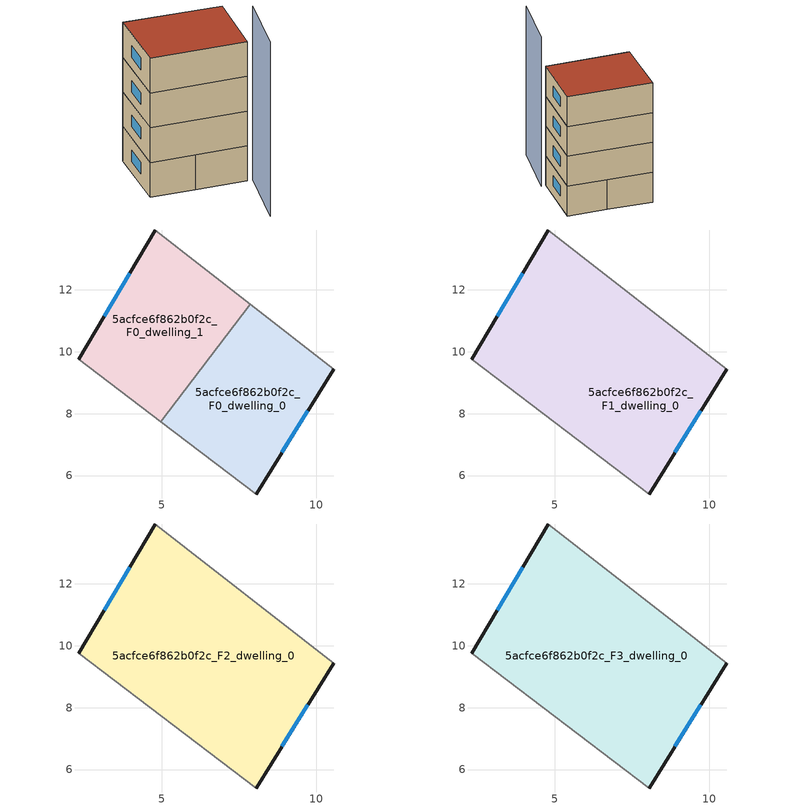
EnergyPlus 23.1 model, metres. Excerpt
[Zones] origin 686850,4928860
5acfce6f862b0f2c_F0_dwelling_0
 floor ground (EU_floor_Construction): 10.56,9.43 8.05,5.41 4.97,7.74 7.86,11.54 z0
 wall outside (EU_wall_Construction): 8.05,5.41 10.56,9.43 z0:3
 wall adiabatic (EU_wall_Construction): 4.97,7.74 8.05,5.41 / 10.56,9.43 7.86,11.54 z0:3
 wall to 5acfce6f862b0f2c_F0_dwelling_1 (EU_wall_Construction): 7.86,11.54 4.97,7.74 z0:3
 window (EU_Window_Construction): 8.89,6.75 9.72,8.09 z1:2
5acfce6f862b0f2c_F0_dwelling_1
 floor ground (EU_floor_Construction): 7.86,11.54 4.97,7.74 2.32,9.75 4.79,13.93 z0
 wall outside (EU_wall_Construction): 4.79,13.93 2.32,9.75 z0:3
 wall adiabatic (EU_wall_Construction): 2.32,9.75 4.97,7.74 / 7.86,11.54 4.79,13.93 z0:3
 window (EU_Window_Construction): 3.97,12.54 3.14,11.15 z1:2
5acfce6f862b0f2c_F1_dwelling_0
 floor to 5acfce6f862b0f2c_F0_dwelling_0 (EU_floor_Construction): 10.56,9.43 8.05,5.41 4.97,7.74 7.86,11.54 z3
 floor to 5acfce6f862b0f2c_F0_dwelling_1 (EU_floor_Construction): 7.86,11.54 4.97,7.74 2.32,9.75 4.79,13.93 z3
 wall outside (EU_wall_Construction): 8.05,5.41 10.56,9.43 / 4.79,13.93 2.32,9.75 z3:6
 wall adiabatic (EU_wall_Construction): 2.32,9.75 8.05,5.41 / 10.56,9.43 4.79,13.93 z3:6
 window (EU_Window_Construction): 8.89,6.75 9.72,8.09 / 3.97,12.54 3.14,11.15 z4:5
5acfce6f862b0f2c_F2_dwelling_0
 floor to 5acfce6f862b0f2c_F1_dwelling_0 (EU_floor_Construction): 10.56,9.43 8.05,5.41 2.32,9.75 4.79,13.93 z6
 wall outside (EU_wall_Construction): 8.05,5.41 10.56,9.43 / 4.79,13.93 2.32,9.75 z6:9
 wall adiabatic (EU_wall_Construction): 2.32,9.75 8.05,5.41 / 10.56,9.43 4.79,13.93 z6:9
 window (EU_Window_Construction): 8.89,6.75 9.72,8.09 / 3.97,12.54 3.14,11.15 z7:8
5acfce6f862b0f2c_F3_dwelling_0
 floor to 5acfce6f862b0f2c_F2_dwelling_0 (EU_floor_Construction): 10.56,9.43 8.05,5.41 2.32,9.75 4.79,13.93 z9
 wall outside (EU_wall_Construction): 8.05,5.41 10.56,9.43 / 4.79,13.93 2.32,9.75 z9:12
 wall adiabatic (EU_wall_Construction): 2.32,9.75 8.05,5.41 / 10.56,9.43 4.79,13.93 z9:12
 window (EU_Window_Construction): 8.89,6.75 9.72,8.09 / 3.97,12.54 3.14,11.15 z10:11
 roof outside (EU_roof_Construction): 8.05,5.41 10.56,9.43 4.79,13.93 2.32,9.75 z12
shading: 8.37,5.15 5.46,1.52 z0:15
[Building]
EU S2 Campaign: North Axis=0; Terrain=City; Solar Distribution=FullExterior
[Site:Location]
Bologna: Latitude=44.5; Longitude=11.25; Time Zone=1; Elevation=37
[SizingPeriod:WeatherFileDays]
AnnualSizingPeriod: Begin Month=1; Begin Day of Month=1; End Month=12; End Day of Month=31; Day of Week for Start Day=Monday; Use Weather File Daylight Saving Period=No; Use Weather File Rain and Snow Indicators=No
[MATERIAL]
EU_InternalMass_Material: Roughness=MediumRough; Thickness=0.1; Conductivity=1; Density=1800; Specific Heat=900; Thermal Absorptance=0.9; Solar Absorptance=0.7; Visible Absorptance=0.7
[MATERIAL:NOMASS] Roughness=MediumRough; Thermal Absorptance=0.9; Solar Absorptance=0.7; Visible Absorptance=0.7
Name | Thermal Resistance
EU_wall_NoMass | 0.937881
EU_roof_NoMass | 0.548572
EU_floor_NoMass | 0.71348
[WINDOWMATERIAL:SIMPLEGLAZINGSYSTEM]
EU_Window_SimpleGlazing: UFactor=4.25633; Solar Heat Gain Coefficient=0.85; Visible Transmittance=0.85
[CONSTRUCTION]
EU_wall_Construction: EU_wall_NoMass
EU_roof_Construction: EU_roof_NoMass
EU_floor_Construction: EU_floor_NoMass
EU_InternalMass_Construction: EU_InternalMass_Material
EU_Window_Construction: EU_Window_SimpleGlazing
[ZONE] Type=1; Multiplier=1; Ceiling Height=autocalculate; Floor Area=autocalculate; Part of Total Floor Area=Yes
Name | Volume
5acfce6f862b0f2c_F0_dwelling_0 | 51.936
5acfce6f862b0f2c_F1_dwelling_0 | 103.863
5acfce6f862b0f2c_F2_dwelling_0; 5acfce6f862b0f2c_F3_dwelling_0 | 103.865
5acfce6f862b0f2c_F0_dwelling_1 | 51.9331
[INTERNALMASS] Construction=EU_InternalMass_Construction
Name | Zone or ZoneList | Surface Area
5acfce6f862b0f2c_F0_dwelling_0_EU_InternalMass | 5acfce6f862b0f2c_F0_dwelling_0 | 17.3121
5acfce6f862b0f2c_F0_dwelling_1_EU_InternalMass | 5acfce6f862b0f2c_F0_dwelling_1 | 17.3111
5acfce6f862b0f2c_F1_dwelling_0_EU_InternalMass | 5acfce6f862b0f2c_F1_dwelling_0 | 34.622
5acfce6f862b0f2c_F2_dwelling_0_EU_InternalMass | 5acfce6f862b0f2c_F2_dwelling_0 | 34.622
5acfce6f862b0f2c_F3_dwelling_0_EU_InternalMass | 5acfce6f862b0f2c_F3_dwelling_0 | 34.622
[OTHEREQUIPMENT] Fuel Type=Electricity; Design Level Calculation Method=Watts/Area; Power per Zone Floor Area=1; Fraction Latent=0; Fraction Radiant=0; Fraction Lost=0; Carbon Dioxide Generation Rate=0; EndUse Subcategory=EU_Step8_InternalGains
Name | Zone or ZoneList or Space or SpaceList | Schedule
EU_Step8_InternalGain_5acfce6f862b0f2c_F0_dwelling_0_f000 | 5acfce6f862b0f2c_F0_dwelling_0 | EU_Step8_GainSchedule_5acfce6f862b0f2c_F0_dwelling_0_f000
EU_Step8_InternalGain_5acfce6f862b0f2c_F0_dwelling_1_f000 | 5acfce6f862b0f2c_F0_dwelling_1 | EU_Step8_GainSchedule_5acfce6f862b0f2c_F0_dwelling_1_f000
EU_Step8_InternalGain_5acfce6f862b0f2c_F1_dwelling_0_f000 | 5acfce6f862b0f2c_F1_dwelling_0 | EU_Step8_GainSchedule_5acfce6f862b0f2c_F1_dwelling_0_f000
EU_Step8_InternalGain_5acfce6f862b0f2c_F2_dwelling_0_f000 | 5acfce6f862b0f2c_F2_dwelling_0 | EU_Step8_GainSchedule_5acfce6f862b0f2c_F2_dwelling_0_f000
EU_Step8_InternalGain_5acfce6f862b0f2c_F3_dwelling_0_f000 | 5acfce6f862b0f2c_F3_dwelling_0 | EU_Step8_GainSchedule_5acfce6f862b0f2c_F3_dwelling_0_f000
[ZONEVENTILATION:DESIGNFLOWRATE] Schedule=EU_AlwaysOn; Design Flow Rate Calculation Method=AirChanges/Hour; Air Changes per Hour=0.687892; Ventilation Type=Natural; Fan Pressure Rise=0; Fan Total Efficiency=1; Constant Term Coefficient=1; Temperature Term Coefficient=0; Velocity Term Coefficient=0; Velocity Squared Term Coefficient=0; Minimum Indoor Temperature=-100; Maximum Indoor Temperature=100; Delta Temperature=-100; Minimum Outdoor Temperature=-100; Maximum Outdoor Temperature=100; Maximum Wind Speed=40
Name | Zone or ZoneList or Space or SpaceList
EU_ConstantAir_5acfce6f862b0f2c_F0_dwelling_0 | 5acfce6f862b0f2c_F0_dwelling_0
EU_ConstantAir_5acfce6f862b0f2c_F0_dwelling_1 | 5acfce6f862b0f2c_F0_dwelling_1
EU_ConstantAir_5acfce6f862b0f2c_F1_dwelling_0 | 5acfce6f862b0f2c_F1_dwelling_0
EU_ConstantAir_5acfce6f862b0f2c_F2_dwelling_0 | 5acfce6f862b0f2c_F2_dwelling_0
EU_ConstantAir_5acfce6f862b0f2c_F3_dwelling_0 | 5acfce6f862b0f2c_F3_dwelling_0
[HVACTEMPLATE:THERMOSTAT] Constant Heating Setpoint=20; Constant Cooling Setpoint=50
EU_HeatOnly_5acfce6f862b0f2c_F0_dwelling_0; EU_HeatOnly_5acfce6f862b0f2c_F0_dwelling_1; EU_HeatOnly_5acfce6f862b0f2c_F1_dwelling_0; EU_HeatOnly_5acfce6f862b0f2c_F2_dwelling_0; EU_HeatOnly_5acfce6f862b0f2c_F3_dwelling_0
[HVACTEMPLATE:ZONE:IDEALLOADSAIRSYSTEM] System Availability Schedule=EU_AlwaysOn; Maximum Heating Supply Air Temperature=50; Minimum Cooling Supply Air Temperature=13; Maximum Heating Supply Air Humidity Ratio=0.0156; Minimum Cooling Supply Air Humidity Ratio=0.0077; Heating Limit=NoLimit; Cooling Limit=NoLimit; Heating Availability Schedule=EU_AlwaysOn; Cooling Availability Schedule=EU_CoolingOff; Dehumidification Control Type=ConstantSensibleHeatRatio; Cooling Sensible Heat Ratio=0.7; Dehumidification Setpoint=60; Humidification Control Type=None; Humidification Setpoint=30; Outdoor Air Method=None; Outdoor Air Flow Rate per Person=0.00944; Outdoor Air Flow Rate per Zone Floor Area=0; Outdoor Air Flow Rate per Zone=0; Demand Controlled Ventilation Type=None; Outdoor Air Economizer Type=NoEconomizer; Heat Recovery Type=None; Sensible Heat Recovery Effectiveness=0.7; Latent Heat Recovery Effectiveness=0.65
Name | Template Thermostat
5acfce6f862b0f2c_F0_dwelling_0 | EU_HeatOnly_5acfce6f862b0f2c_F0_dwelling_0
5acfce6f862b0f2c_F0_dwelling_1 | EU_HeatOnly_5acfce6f862b0f2c_F0_dwelling_1
5acfce6f862b0f2c_F1_dwelling_0 | EU_HeatOnly_5acfce6f862b0f2c_F1_dwelling_0
5acfce6f862b0f2c_F2_dwelling_0 | EU_HeatOnly_5acfce6f862b0f2c_F2_dwelling_0
5acfce6f862b0f2c_F3_dwelling_0 | EU_HeatOnly_5acfce6f862b0f2c_F3_dwelling_0
[SIZING:ZONE] Zone Cooling Design Supply Air Temperature Input Method=SupplyAirTemperature; Zone Cooling Design Supply Air Temperature=13; Zone Heating Design Supply Air Temperature Input Method=SupplyAirTemperature; Zone Heating Design Supply Air Temperature=50; Zone Cooling Design Supply Air Humidity Ratio=0.008; Zone Heating Design Supply Air Humidity Ratio=0.008; Cooling Design Air Flow Method=DesignDay; Cooling Design Air Flow Rate=0; Cooling Minimum Air Flow per Zone Floor Area=0.000762; Cooling Minimum Air Flow=0; Cooling Minimum Air Flow Fraction=0.2; Heating Design Air Flow Method=DesignDay; Heating Design Air Flow Rate=0; Heating Maximum Air Flow per Zone Floor Area=0.002032; Heating Maximum Air Flow=0.141576; Heating Maximum Air Flow Fraction=0.3; Account for Dedicated Outdoor Air System=No; Dedicated Outdoor Air System Control Strategy=NeutralSupplyAir; Dedicated Outdoor Air Low Setpoint Temperature for Design=autosize; Dedicated Outdoor Air High Setpoint Temperature for Design=autosize; Zone Load Sizing Method=Sensible Load Only No Latent Load; Zone Latent Cooling Design Supply Air Humidity Ratio Input Method=HumidityRatioDifference; Zone Cooling Design Supply Air Humidity Ratio Difference=0.005; Zone Latent Heating Design Supply Air Humidity Ratio Input Method=HumidityRatioDifference; Zone Humidification Design Supply Air Humidity Ratio Difference=0.005
5acfce6f862b0f2c_F0_dwelling_0; 5acfce6f862b0f2c_F0_dwelling_1; 5acfce6f862b0f2c_F1_dwelling_0; 5acfce6f862b0f2c_F2_dwelling_0; 5acfce6f862b0f2c_F3_dwelling_0
[SCHEDULE:CONSTANT]
Name | Hourly Value
EU_AlwaysOn | 1
EU_CoolingOff | 0
[SCHEDULE:FILE] Column Number=1; Rows to Skip at Top=0; Number of Hours of Data=8760; Column Separator=Comma; Interpolate to Timestep=No; Minutes per Item=60; Adjust Schedule for Daylight Savings=Yes
Name | File
EU_Step8_GainSchedule_5acfce6f862b0f2c_F0_dwelling_0_f000 | ../../schedules/5acfce6f862b0f2c/5acfce6f862b0f2c_F0_dwelling_0_f000_gain.csv
EU_Step8_GainSchedule_5acfce6f862b0f2c_F0_dwelling_1_f000 | ../../schedules/5acfce6f862b0f2c/5acfce6f862b0f2c_F0_dwelling_1_f000_gain.csv
EU_Step8_GainSchedule_5acfce6f862b0f2c_F1_dwelling_0_f000 | ../../schedules/5acfce6f862b0f2c/5acfce6f862b0f2c_F1_dwelling_0_f000_gain.csv
EU_Step8_GainSchedule_5acfce6f862b0f2c_F2_dwelling_0_f000 | ../../schedules/5acfce6f862b0f2c/5acfce6f862b0f2c_F2_dwelling_0_f000_gain.csv
EU_Step8_GainSchedule_5acfce6f862b0f2c_F3_dwelling_0_f000 | ../../schedules/5acfce6f862b0f2c/5acfce6f862b0f2c_F3_dwelling_0_f000_gain.csv
